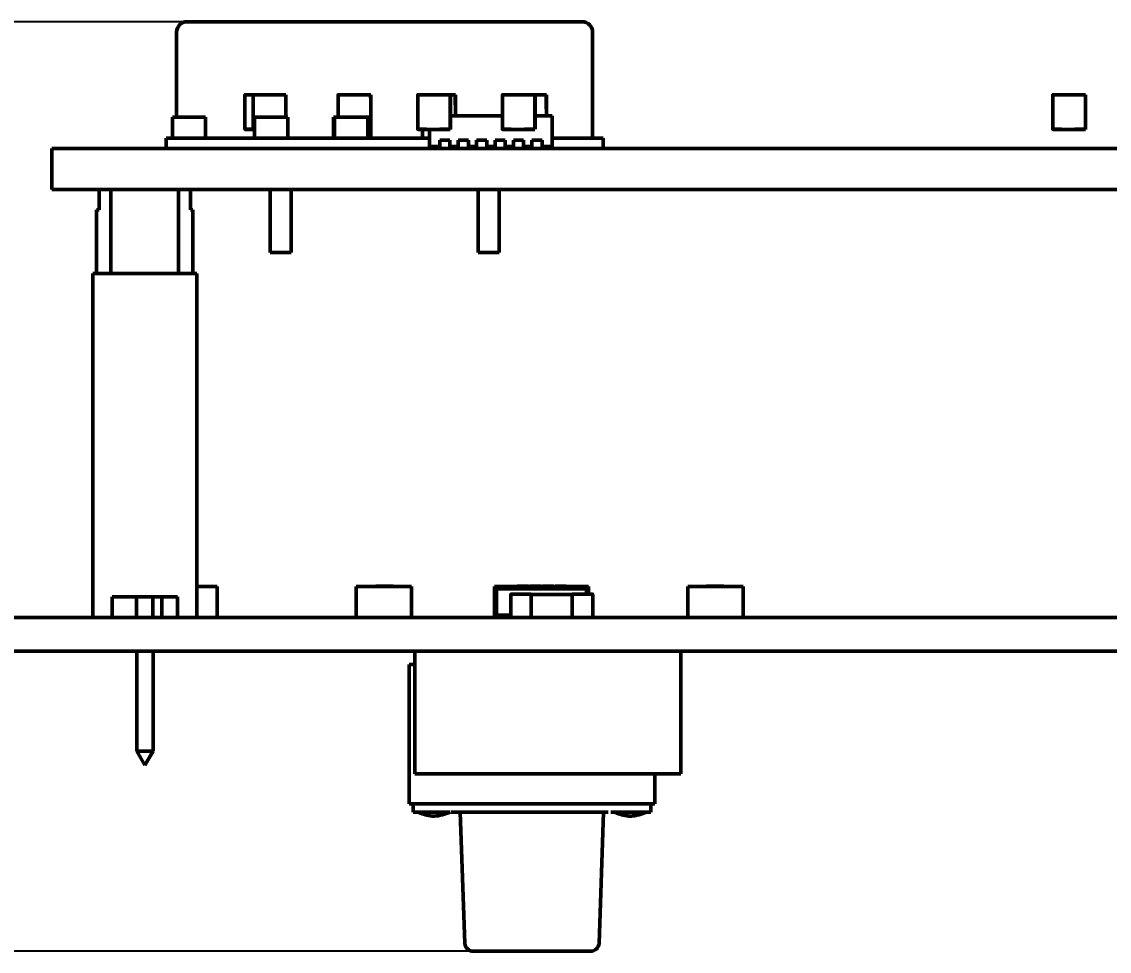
# Model space of a CAD drawing. Header units: millimetres. Extents: x -194 to 1085, y -28 to 392.
# Drawn here: x 702.8 to 755.9, y 132.6 to 177.9 of the extents above; entities that cross this region are included whole.
import ezdxf

# ---------------------------------------------------------------- set-up
doc = ezdxf.new("R2010")
doc.units = ezdxf.units.MM
doc.layers.add('Tonk', color=7, linetype='Continuous', lineweight=15)
doc.layers.add('Видимый контур (ГОСТ)', color=7, linetype='Continuous', lineweight=50)
doc.styles.get("Standard").update_dxf_attribs({"font": '', "width": 0.8, "oblique": 15})
doc.styles.get('Standard').set_extended_font_data('GOST type B')
doc.dimstyles.new('ISO-25', dxfattribs={"dimtxt": 3.5, "dimasz": 4, "dimexe": 1.25, "dimexo": 0, "dimtad": 1, "dimtxsty": 'Standard', "dimcen": 2.5, "dimadec": 0, "dimazin": 0, "dimtfac": 1, "dimtmove": 0, "dimatfit": 3, "dimfxl": 1, "dimarcsym": 0})

# ---------------------------------------------------------------- blocks, each defined once
blk = doc.blocks.new('*D70')
at = {"layer": 'Defpoints', "color": 0, "transparency": 16777216}
for p in [(536.345, 177.947), (727.738, 177.947), (727.738, 132.554)]:
    blk.add_point(p, dxfattribs=at)
at = {"layer": 'Tonk', "color": 0, "lineweight": -2, "transparency": 16777216}
for p, q in [((727.738, 177.947), (535.095, 177.947)), ((536.345, 136.554), (536.345, 173.947)), ((727.738, 132.554), (535.095, 132.554))]:
    blk.add_line(p, q, dxfattribs=at)
at = {"layer": 'Tonk', "color": 0, "transparency": 16777216}
for points in [[(535.678, 173.947), (537.011, 173.947), (536.345, 177.947)], [(535.678, 136.554), (537.011, 136.554), (536.345, 132.554)]]:
    blk.add_solid(points, dxfattribs=at)
at = {"layer": 'Tonk', "color": 0, "transparency": 16777216, "insert": (530.712, 155.715), "char_height": 10, "attachment_point": 5, "rotation": 90}
blk.add_mtext('23*', dxfattribs=at)
blk = doc.blocks.new('*D76')
at = {"layer": 'Defpoints', "color": 0, "transparency": 16777216}
for p in [(710.89, 177.947), (576.865, 148.86), (595.938, 148.86)]:
    blk.add_point(p, dxfattribs=at)
at = {"layer": 'Tonk', "color": 0, "lineweight": -2, "transparency": 16777216}
for p, q in [((710.89, 177.947), (575.615, 177.947)), ((576.865, 173.947), (576.865, 152.86)), ((595.938, 148.86), (575.615, 148.86))]:
    blk.add_line(p, q, dxfattribs=at)
at = {"layer": 'Tonk', "color": 0, "transparency": 16777216}
for points in [[(576.199, 173.947), (577.532, 173.947), (576.865, 177.947)], [(576.199, 152.86), (577.532, 152.86), (576.865, 148.86)]]:
    blk.add_solid(points, dxfattribs=at)
at = {"layer": 'Tonk', "color": 0, "transparency": 16777216, "insert": (571.24, 163.403), "char_height": 10, "attachment_point": 5, "rotation": 90}
blk.add_mtext('15*', dxfattribs=at)

msp = doc.modelspace()

# ---------------------------------------------------------------- linework, layer by layer
at = {"layer": 'Видимый контур (ГОСТ)'}
for p, q in [((710.88997, 177.94682), (712.92197, 177.94682)), ((728.16197, 177.94682), (712.92197, 177.94682)), ((710.38197, 173.28359), (710.38197, 177.43882)), ((730.70197, 177.43882), (730.70197, 172.26759)), ((713.72228, 172.69491), (713.72228, 174.37497)), ((714.12496, 174.38494), (713.73228, 174.38494)), ((714.11938, 172.69491), (714.11938, 174.37497)), ((715.70938, 174.38494), (714.12938, 174.38494)), ((715.71938, 173.28359), (715.71938, 174.37813)), ((718.27005, 173.28359), (718.27005, 174.37497)), ((719.86005, 174.38494), (718.28005, 174.38494)), ((719.87005, 172.69494), (719.87005, 174.37813)), ((722.15685, 172.69491), (722.15685, 174.37497)), ((723.74685, 174.38494), (722.16685, 174.38494)), ((723.99438, 174.38494), (723.75106, 174.38494)), ((723.75685, 172.69494), (723.75685, 174.37813)), ((724.00438, 173.35959), (724.00438, 174.37813)), ((726.29378, 172.69491), (726.29378, 174.37497)), ((727.88378, 174.38494), (726.30378, 174.38494)), ((728.4388, 174.38494), (727.88799, 174.38494)), ((727.89378, 172.69494), (727.89378, 174.37813)), ((728.4488, 173.35959), (728.4488, 174.37813)), ((753.17848, 172.69491), (753.17848, 174.37497)), ((754.76848, 174.38494), (753.18848, 174.38494)), ((754.77848, 172.69494), (754.77848, 174.37813)), ((710.17425, 173.28359), (710.17425, 172.26759)), ((710.17425, 173.28359), (711.79985, 173.28359)), ((711.79985, 173.28359), (711.79985, 172.26759)), ((714.18332, 173.28359), (714.18332, 172.26759)), ((714.18332, 173.28359), (715.80892, 173.28359)), ((715.80892, 173.28359), (715.80892, 172.26759)), ((718.04978, 173.28359), (718.04978, 172.26759)), ((718.04978, 173.28359), (718.10121, 173.28359)), ((718.10121, 173.28359), (718.10121, 172.26759)), ((718.10121, 173.28359), (719.72681, 173.28359)), ((719.72681, 173.28359), (719.86836, 173.28359)), ((719.72681, 173.28359), (719.72681, 172.26759)), ((719.86836, 173.28359), (719.86836, 172.26759)), ((723.75681, 173.35959), (726.29378, 173.35959)), ((727.89374, 173.35959), (728.73383, 173.35959)), ((728.73383, 171.85959), (728.73383, 173.35959)), ((713.73228, 172.68494), (714.12938, 172.68494)), ((714.12938, 172.68494), (714.18332, 172.68494)), ((722.16685, 172.68494), (723.75004, 172.68494)), ((722.39084, 172.68495), (722.39084, 172.26759)), ((722.73383, 172.68497), (722.73383, 171.85959)), ((726.30378, 172.68494), (727.88697, 172.68494)), ((753.18848, 172.68494), (754.77167, 172.68494)), ((709.87397, 172.26759), (710.17425, 172.26759)), ((709.87397, 172.26759), (709.87397, 171.75959)), ((710.17425, 172.26759), (711.79985, 172.26759)), ((711.79985, 172.26759), (712.92197, 172.26759)), ((714.18332, 172.26759), (712.92197, 172.26759)), ((714.18332, 172.26759), (715.80892, 172.26759)), ((718.04978, 172.26759), (715.80892, 172.26759)), ((718.04978, 172.26759), (718.10121, 172.26759)), ((718.10121, 172.26759), (719.72681, 172.26759)), ((719.72681, 172.26759), (719.86836, 172.26759)), ((722.39084, 172.26759), (719.86836, 172.26759)), ((722.39084, 172.26759), (722.73383, 172.26759)), ((723.73383, 172.15959), (723.23383, 172.15959)), ((723.23383, 172.15959), (723.23383, 171.75959)), ((723.73383, 172.15959), (723.73383, 171.75959)), ((724.13383, 172.15959), (724.63383, 172.15959)), ((724.13383, 171.75959), (724.13383, 172.15959)), ((724.63383, 171.75959), (724.63383, 172.15959)), ((725.53383, 172.15959), (725.03383, 172.15959)), ((725.03383, 172.15959), (725.03383, 171.75959)), ((725.53383, 172.15959), (725.53383, 171.75959)), ((725.93383, 172.15959), (726.43383, 172.15959)), ((725.93383, 171.75959), (725.93383, 172.15959)), ((726.43383, 171.75959), (726.43383, 172.15959)), ((727.33383, 172.15959), (726.83383, 172.15959)), ((726.83383, 172.15959), (726.83383, 171.75959)), ((727.33383, 172.15959), (727.33383, 171.75959)), ((727.73383, 172.15959), (728.23383, 172.15959)), ((727.73383, 171.75959), (727.73383, 172.15959)), ((728.23383, 171.75959), (728.23383, 172.15959)), ((728.73383, 172.26759), (731.20997, 172.26759)), ((731.20997, 172.26759), (731.20997, 171.75959)), ((704.28544, 171.75959), (824.28544, 171.75959)), ((704.28544, 171.75959), (704.28544, 169.75959)), ((722.73383, 171.85959), (723.23383, 171.85959)), ((723.73383, 171.85959), (724.13383, 171.85959)), ((724.63383, 171.85959), (725.03383, 171.85959)), ((725.53383, 171.85959), (725.93383, 171.85959)), ((726.43383, 171.85959), (726.83383, 171.85959)), ((727.33383, 171.85959), (727.73383, 171.85959)), ((728.23383, 171.85959), (728.73383, 171.85959)), ((704.28544, 169.75959), (824.28544, 169.75959)), ((706.59364, 169.75959), (706.59364, 168.75959)), ((707.17697, 169.75959), (707.17697, 165.65959)), ((710.47697, 169.75959), (710.47697, 165.65959)), ((711.06031, 169.75959), (711.06031, 168.75959)), ((714.95397, 169.75959), (714.95397, 166.67959)), ((715.96997, 169.75959), (715.96997, 166.67959)), ((725.11397, 169.75959), (725.11397, 166.67959)), ((726.12997, 169.75959), (726.12997, 166.67959)), ((706.47697, 168.75959), (706.47697, 165.65959)), ((706.47697, 168.75959), (706.47697, 168.75959)), ((706.47697, 168.75959), (706.59364, 168.75959)), ((711.17697, 168.75959), (711.06031, 168.75959)), ((711.17697, 168.75959), (711.17697, 165.65959)), ((711.17697, 168.75959), (711.17697, 168.75959)), ((715.96997, 166.67959), (714.95397, 166.67959)), ((726.12997, 166.67959), (725.11397, 166.67959)), ((706.28765, 148.85959), (706.28765, 165.65959)), ((706.28765, 165.65959), (711.36765, 165.65959)), ((711.36765, 148.85959), (711.36765, 165.65959)), ((711.45401, 150.37959), (711.36765, 150.37959)), ((712.35784, 150.35959), (711.36765, 150.35959)), ((711.45401, 150.37959), (711.45401, 150.35959)), ((712.35784, 150.35959), (712.35784, 148.85959)), ((719.15783, 150.35959), (719.15783, 148.85959)), ((721.85783, 150.35959), (719.15783, 150.35959)), ((720.5338, 150.37959), (720.11297, 150.37959)), ((720.11297, 150.37959), (720.11297, 150.35959)), ((720.95399, 150.37959), (720.5338, 150.37959)), ((720.95399, 150.37959), (720.95399, 150.35959)), ((721.85783, 150.35959), (721.85783, 148.85959)), ((725.90784, 150.35959), (725.90784, 148.85959)), ((725.90784, 150.35959), (726.30784, 150.35959)), ((726.70784, 150.35959), (726.30784, 150.35959)), ((726.30784, 150.25959), (726.30784, 150.35959)), ((729.70784, 150.35959), (726.70784, 150.35959)), ((726.70784, 150.35959), (726.70784, 150.25959)), ((727.02261, 150.37959), (727.02261, 150.35959)), ((727.29008, 150.37959), (727.29008, 150.35959)), ((727.5662, 150.37959), (727.5662, 150.35959)), ((727.63799, 150.37959), (727.63799, 150.35959)), ((728.12101, 150.37959), (727.90867, 150.37959)), ((727.90867, 150.37959), (727.90867, 150.35959)), ((728.18158, 150.37959), (728.12101, 150.37959)), ((728.12101, 150.37959), (728.12101, 150.35959)), ((728.18158, 150.37959), (728.18158, 150.35959)), ((728.25338, 150.37959), (728.25338, 150.35959)), ((728.52084, 150.37959), (728.52084, 150.35959)), ((728.79697, 150.37959), (728.79697, 150.35959)), ((728.87902, 150.37959), (728.87902, 150.35959)), ((729.12309, 150.37959), (729.12309, 150.35959)), ((729.40209, 150.37959), (729.40209, 150.35959)), ((730.10784, 150.35959), (729.70784, 150.35959)), ((729.70784, 150.35959), (729.70784, 150.25959)), ((730.50784, 150.35959), (730.10784, 150.35959)), ((730.10784, 150.25959), (730.10784, 150.35959)), ((730.50784, 150.35959), (730.50784, 149.99959)), ((735.35782, 150.35959), (738.05782, 150.35959)), ((735.35782, 150.35959), (735.35782, 148.85959)), ((736.26166, 150.37959), (736.26166, 150.35959)), ((736.54355, 150.37959), (736.26166, 150.37959)), ((736.54355, 150.37959), (736.54355, 150.35959)), ((736.80525, 150.37959), (736.54355, 150.37959)), ((736.80525, 150.37959), (736.80525, 150.35959)), ((737.00012, 150.37959), (736.80525, 150.37959)), ((737.00012, 150.37959), (737.00012, 150.35959)), ((737.08217, 150.37959), (737.00012, 150.37959)), ((737.10268, 150.37959), (737.08217, 150.37959)), ((737.08217, 150.37959), (737.08217, 150.35959)), ((737.10268, 150.37959), (737.10268, 150.35959)), ((738.05782, 150.35959), (738.05782, 148.85959)), ((707.22765, 148.85959), (707.22765, 149.85959)), ((707.22765, 149.85959), (710.42765, 149.85959)), ((708.42765, 148.85959), (708.42765, 149.85959)), ((709.22765, 149.85959), (709.22765, 148.85959)), ((709.65784, 149.85959), (709.65784, 148.85959)), ((710.42765, 149.85959), (710.42765, 148.85959)), ((726.00784, 150.25959), (726.00784, 148.95959)), ((726.00784, 150.25959), (730.40784, 150.25959)), ((726.00784, 150.25959), (726.00784, 148.95959)), ((726.00784, 150.25959), (726.30784, 150.25959)), ((726.70782, 149.97959), (726.70782, 148.85959)), ((729.70784, 150.25959), (726.70784, 150.25959)), ((727.70782, 149.99959), (726.72782, 149.99959)), ((729.70782, 149.97959), (727.70782, 149.97959)), ((727.70782, 149.97959), (727.70782, 148.85959)), ((729.70782, 149.99959), (730.68782, 149.99959)), ((729.70782, 149.97959), (729.70782, 148.85959)), ((730.40784, 150.25959), (730.10784, 150.25959)), ((730.40784, 150.25959), (730.40784, 149.99959)), ((730.40784, 150.25959), (730.40784, 149.99959)), ((730.70782, 149.97959), (730.70782, 148.85959)), ((810.99385, 148.85959), (603.87784, 148.85959)), ((726.70782, 148.95959), (726.00784, 148.95959)), ((726.00784, 148.95959), (726.70784, 148.95959)), ((811.00385, 147.21367), (603.88784, 147.21367)), ((708.43765, 142.32945), (708.43765, 147.21367)), ((709.23765, 147.21367), (709.23765, 142.32945)), ((722.01783, 141.21367), (722.01783, 147.21367)), ((735.01783, 141.21367), (735.01783, 147.21367)), ((721.73803, 139.75367), (721.73803, 146.55367)), ((721.73803, 146.55367), (722.01783, 146.55367)), ((708.43765, 142.32945), (709.23765, 142.32945)), ((708.83765, 141.63663), (708.43765, 142.32945)), ((709.23765, 142.32945), (708.83765, 141.63663)), ((722.01783, 141.21367), (735.01783, 141.21367)), ((733.73803, 141.21367), (733.73803, 139.75367)), ((722.33803, 139.75367), (721.73803, 139.75367)), ((721.93803, 139.35367), (721.93803, 139.75367)), ((733.13803, 139.75367), (722.33803, 139.75367)), ((733.73803, 139.75367), (733.13803, 139.75367)), ((733.53803, 139.35367), (733.53803, 139.75367)), ((722.93803, 139.35367), (721.93803, 139.35367)), ((722.13803, 139.35315), (722.13803, 139.35367)), ((723.65519, 139.35367), (722.93803, 139.35367)), ((723.73803, 139.35315), (723.73803, 139.35367)), ((723.87945, 139.35367), (723.79661, 139.35367)), ((724.02087, 139.35367), (723.87945, 139.35367)), ((731.45519, 139.35367), (724.02087, 139.35367)), ((724.46201, 132.93971), (724.23803, 139.35367)), ((731.01405, 132.93971), (731.23803, 139.35367)), ((731.67945, 139.35367), (731.59661, 139.35367)), ((731.82087, 139.35367), (731.67945, 139.35367)), ((731.73803, 139.35327), (731.73803, 139.35367)), ((731.73803, 139.35315), (731.73803, 139.35327)), ((732.53803, 139.35367), (731.82087, 139.35367)), ((733.53803, 139.35367), (732.53803, 139.35367)), ((733.33803, 139.35327), (733.33803, 139.35367)), ((733.33803, 139.35315), (733.33803, 139.35327)), ((730.61429, 132.55367), (724.86177, 132.55367))]:
    msp.add_line(p, q, dxfattribs=at)
for centre, radius, start, end in [((710.88997, 177.43882), 0.508, 90, 180), ((730.19397, 177.43882), 0.508, 0, 90), ((726.72782, 149.97959), 0.02, 90, 180), ((730.68782, 149.97959), 0.02, 0, 90), ((724.86177, 132.95367), 0.4, 182.000003, 270.000003), ((730.61429, 132.95367), 0.4, 270.000003, 358.000003)]:
    msp.add_arc(centre, radius, start, end, dxfattribs=at)
for points, knots in [([(728.16197, 177.94682), (728.38775, 177.94682), (728.60686, 177.94682), (728.8193, 177.94682), (728.84965, 177.94682), (728.87741, 177.94682), (728.90994, 177.94682), (729.1702, 177.94682), (729.40091, 177.94682), (729.59886, 177.94682), (729.77206, 177.94682), (729.90919, 177.94682), (730.01021, 177.94682), (730.02465, 177.94682), (730.03942, 177.94682), (730.05131, 177.94682), (730.14641, 177.94682), (730.19397, 177.94682), (730.19397, 177.94682)], [0, 0, 0, 0, 0.21875, 0.21875, 0.21875, 0.25, 0.25, 0.25, 0.5, 0.5, 0.5, 0.71875, 0.71875, 0.71875, 0.75, 0.75, 0.75, 1, 1, 1, 1]), ([(713.73228, 174.38494), (713.73225, 174.38494), (713.73223, 174.38494), (713.73106, 174.38493), (713.72989, 174.38472), (713.72765, 174.38388), (713.72654, 174.38324), (713.72463, 174.3815), (713.72387, 174.38049), (713.72297, 174.37868), (713.7227, 174.37794), (713.72236, 174.37644), (713.72228, 174.37572), (713.73039, 174.37497)], [-0.00000462706, -0.00000462706, -0.00000462706, -0.00000462706, 0, 0, 0.00024455438, 0.00024455438, 0.00049333792, 0.00049333792, 0.0007291459, 0.0007291459, 0.00087347225, 0.00087347225, 0.00100012886, 0.00100012886, 0.00100012886, 0.00100012886]), ([(713.73039, 174.37497), (713.74352, 174.375), (713.80395, 174.3753), (713.90603, 174.37582), (714.0104, 174.37622), (714.1195, 174.37651)], [-0.0759114465, -0.0759114465, -0.0759114465, -0.0759114465, -0.0750499484, -0.0750499484, -0.0583716682, -0.0583716682, -0.0583716682, -0.0583716682]), ([(714.12938, 174.38494), (714.12936, 174.38494), (714.12934, 174.38494), (714.12816, 174.38493), (714.127, 174.38472), (714.12475, 174.38388), (714.12365, 174.38324), (714.12173, 174.3815), (714.12097, 174.38049), (714.12008, 174.37868), (714.11981, 174.37794), (714.11947, 174.37644), (714.11938, 174.37572), (714.1275, 174.37497)], [-0.00000462706, -0.00000462706, -0.00000462706, -0.00000462706, 0, 0, 0.00024455438, 0.00024455438, 0.00049333792, 0.00049333792, 0.0007291459, 0.0007291459, 0.00087347225, 0.00087347225, 0.00100012886, 0.00100012886, 0.00100012886, 0.00100012886]), ([(714.1275, 174.37497), (714.14063, 174.375), (714.20106, 174.3753), (714.41668, 174.3764), (714.66167, 174.37702), (714.91693, 174.37703), (714.91897, 174.37703), (714.92307, 174.37703), (714.92513, 174.37703), (715.18125, 174.37703), (715.44746, 174.37639), (715.70476, 174.37499), (715.70707, 174.37497), (715.71311, 174.37866)], [-0.0759114465, -0.0759114465, -0.0759114465, -0.0759114465, -0.0750499484, -0.0750499484, -0.0388625386, -0.0388625386, -0.0385558108, -0.0385558108, -0.0382459688, -0.0382459688, 0, 0, 0.0003495181, 0.0003495181, 0.0003495181, 0.0003495181]), ([(715.71311, 174.37866), (715.70942, 174.37253), (715.70943, 174.37011), (715.71095, 174.09408), (715.71162, 173.80752), (715.71162, 173.45219), (715.71156, 173.36816), (715.71143, 173.28359)], [-0.0824454192, -0.0824454192, -0.0824454192, -0.0824454192, -0.0820807754, -0.0820807754, -0.0410404065, -0.0410404065, -0.0285822987, -0.0285822987, -0.0285822987, -0.0285822987]), ([(718.28005, 174.38494), (718.28003, 174.38494), (718.28, 174.38494), (718.27883, 174.38493), (718.27767, 174.38472), (718.27542, 174.38388), (718.27431, 174.38324), (718.2724, 174.3815), (718.27164, 174.38049), (718.27074, 174.37868), (718.27047, 174.37794), (718.27013, 174.37644), (718.27005, 174.37572), (718.27816, 174.37497)], [-0.00000462706, -0.00000462706, -0.00000462706, -0.00000462706, 0, 0, 0.00024455438, 0.00024455438, 0.00049333792, 0.00049333792, 0.0007291459, 0.0007291459, 0.00087347225, 0.00087347225, 0.00100012886, 0.00100012886, 0.00100012886, 0.00100012886]), ([(718.27816, 174.37497), (718.2913, 174.375), (718.35172, 174.3753), (718.56734, 174.3764), (718.81234, 174.37702), (719.0676, 174.37703), (719.06964, 174.37703), (719.07373, 174.37703), (719.07579, 174.37703), (719.33191, 174.37703), (719.59813, 174.37639), (719.85542, 174.37499), (719.85774, 174.37497), (719.86378, 174.37866)], [-0.0759114465, -0.0759114465, -0.0759114465, -0.0759114465, -0.0750499484, -0.0750499484, -0.0388625386, -0.0388625386, -0.0385558108, -0.0385558108, -0.0382459688, -0.0382459688, 0, 0, 0.0003495181, 0.0003495181, 0.0003495181, 0.0003495181]), ([(719.86378, 174.37866), (719.86008, 174.37253), (719.8601, 174.37011), (719.86161, 174.09408), (719.86229, 173.80752), (719.86229, 173.45219), (719.86222, 173.36816), (719.8621, 173.28359)], [-0.0824454192, -0.0824454192, -0.0824454192, -0.0824454192, -0.0820807754, -0.0820807754, -0.0410404065, -0.0410404065, -0.0285822987, -0.0285822987, -0.0285822987, -0.0285822987]), ([(722.16685, 174.38494), (722.16682, 174.38494), (722.1668, 174.38494), (722.16563, 174.38493), (722.16446, 174.38472), (722.16222, 174.38388), (722.16111, 174.38324), (722.1592, 174.3815), (722.15844, 174.38049), (722.15754, 174.37868), (722.15727, 174.37794), (722.15693, 174.37644), (722.15685, 174.37572), (722.16496, 174.37497)], [-0.00000462706, -0.00000462706, -0.00000462706, -0.00000462706, 0, 0, 0.00024455438, 0.00024455438, 0.00049333792, 0.00049333792, 0.0007291459, 0.0007291459, 0.00087347225, 0.00087347225, 0.00100012886, 0.00100012886, 0.00100012886, 0.00100012886]), ([(722.16496, 174.37497), (722.17809, 174.375), (722.23852, 174.3753), (722.45414, 174.3764), (722.69914, 174.37702), (722.9544, 174.37703), (722.95644, 174.37703), (722.96053, 174.37703), (722.96259, 174.37703), (723.21871, 174.37703), (723.48493, 174.37639), (723.74222, 174.37499), (723.74454, 174.37497), (723.75058, 174.37866)], [-0.0759114465, -0.0759114465, -0.0759114465, -0.0759114465, -0.0750499484, -0.0750499484, -0.0388625386, -0.0388625386, -0.0385558108, -0.0385558108, -0.0382459688, -0.0382459688, 0, 0, 0.0003495181, 0.0003495181, 0.0003495181, 0.0003495181]), ([(723.75058, 174.37866), (723.74688, 174.37253), (723.7469, 174.37011), (723.74841, 174.09408), (723.74909, 173.80752), (723.74909, 173.26235), (723.74841, 172.97579), (723.7469, 172.69976), (723.74688, 172.69735), (723.75058, 172.69121)], [-0.0824454192, -0.0824454192, -0.0824454192, -0.0824454192, -0.0820807754, -0.0820807754, -0.0410404065, -0.0410404065, 0, 0, 0.0003646431, 0.0003646431, 0.0003646431, 0.0003646431]), ([(723.75685, 174.37605), (723.8343, 174.37576), (723.91136, 174.37542), (723.98976, 174.37499), (723.99208, 174.37497), (723.99812, 174.37866)], [-0.0114104227, -0.0114104227, -0.0114104227, -0.0114104227, 0, 0, 0.0003495181, 0.0003495181, 0.0003495181, 0.0003495181]), ([(723.99812, 174.37866), (723.99442, 174.37253), (723.99443, 174.37011), (723.99595, 174.09408), (723.99662, 173.80752), (723.99662, 173.47703), (723.99659, 173.4185), (723.99653, 173.35959)], [-0.0824454192, -0.0824454192, -0.0824454192, -0.0824454192, -0.0820807754, -0.0820807754, -0.0410404065, -0.0410404065, -0.0323223982, -0.0323223982, -0.0323223982, -0.0323223982]), ([(726.30378, 174.38494), (726.30376, 174.38494), (726.30373, 174.38494), (726.30256, 174.38493), (726.3014, 174.38472), (726.29915, 174.38388), (726.29804, 174.38324), (726.29613, 174.3815), (726.29537, 174.38049), (726.29447, 174.37868), (726.2942, 174.37794), (726.29386, 174.37644), (726.29378, 174.37572), (726.30189, 174.37497)], [-0.00000462706, -0.00000462706, -0.00000462706, -0.00000462706, 0, 0, 0.00024455438, 0.00024455438, 0.00049333792, 0.00049333792, 0.0007291459, 0.0007291459, 0.00087347225, 0.00087347225, 0.00100012886, 0.00100012886, 0.00100012886, 0.00100012886]), ([(726.30189, 174.37497), (726.31503, 174.375), (726.37545, 174.3753), (726.59107, 174.3764), (726.83607, 174.37702), (727.09133, 174.37703), (727.09337, 174.37703), (727.09746, 174.37703), (727.09952, 174.37703), (727.35564, 174.37703), (727.62186, 174.37639), (727.87915, 174.37499), (727.88147, 174.37497), (727.88751, 174.37866)], [-0.0759114465, -0.0759114465, -0.0759114465, -0.0759114465, -0.0750499484, -0.0750499484, -0.0388625386, -0.0388625386, -0.0385558108, -0.0385558108, -0.0382459688, -0.0382459688, 0, 0, 0.0003495181, 0.0003495181, 0.0003495181, 0.0003495181]), ([(726.8588, 174.38494), (726.85878, 174.38494), (726.85875, 174.38494), (726.8585, 174.38494), (726.85826, 174.38493), (726.85802, 174.38491)], [-0.0000046270632, -0.0000046270632, -0.0000046270632, -0.0000046270632, 0, 0, 0.0000502312776, 0.0000502312776, 0.0000502312776, 0.0000502312776]), ([(727.88751, 174.37866), (727.88381, 174.37253), (727.88383, 174.37011), (727.88534, 174.09408), (727.88602, 173.80752), (727.88602, 173.26235), (727.88534, 172.97579), (727.88383, 172.69976), (727.88381, 172.69735), (727.88751, 172.69121)], [-0.0824454192, -0.0824454192, -0.0824454192, -0.0824454192, -0.0820807754, -0.0820807754, -0.0410404065, -0.0410404065, 0, 0, 0.0003646431, 0.0003646431, 0.0003646431, 0.0003646431]), ([(727.89378, 174.37685), (728.07335, 174.37657), (728.25529, 174.37597), (728.43417, 174.37499), (728.43649, 174.37497), (728.44253, 174.37866)], [-0.0264835426, -0.0264835426, -0.0264835426, -0.0264835426, 0, 0, 0.0003495181, 0.0003495181, 0.0003495181, 0.0003495181]), ([(728.44253, 174.37866), (728.43883, 174.37253), (728.43885, 174.37011), (728.44036, 174.09408), (728.44104, 173.80752), (728.44104, 173.47703), (728.44101, 173.4185), (728.44094, 173.35959)], [-0.0824454192, -0.0824454192, -0.0824454192, -0.0824454192, -0.0820807754, -0.0820807754, -0.0410404065, -0.0410404065, -0.0323223982, -0.0323223982, -0.0323223982, -0.0323223982]), ([(753.18848, 174.38494), (753.18846, 174.38494), (753.18844, 174.38494), (753.18726, 174.38493), (753.1861, 174.38472), (753.18385, 174.38388), (753.18274, 174.38324), (753.18083, 174.3815), (753.18007, 174.38049), (753.17918, 174.37868), (753.17891, 174.37794), (753.17857, 174.37644), (753.17848, 174.37572), (753.1866, 174.37497)], [-0.00000462706, -0.00000462706, -0.00000462706, -0.00000462706, 0, 0, 0.00024455438, 0.00024455438, 0.00049333792, 0.00049333792, 0.0007291459, 0.0007291459, 0.00087347225, 0.00087347225, 0.00100012886, 0.00100012886, 0.00100012886, 0.00100012886]), ([(753.1866, 174.37497), (753.19973, 174.375), (753.26016, 174.3753), (753.47578, 174.3764), (753.72077, 174.37702), (753.97603, 174.37703), (753.97807, 174.37703), (753.98217, 174.37703), (753.98422, 174.37703), (754.24035, 174.37703), (754.50656, 174.37639), (754.76386, 174.37499), (754.76617, 174.37497), (754.77221, 174.37866)], [-0.0759114465, -0.0759114465, -0.0759114465, -0.0759114465, -0.0750499484, -0.0750499484, -0.0388625386, -0.0388625386, -0.0385558108, -0.0385558108, -0.0382459688, -0.0382459688, 0, 0, 0.0003495181, 0.0003495181, 0.0003495181, 0.0003495181]), ([(754.77221, 174.37866), (754.76852, 174.37253), (754.76853, 174.37011), (754.77004, 174.09408), (754.77072, 173.80752), (754.77072, 173.26235), (754.77004, 172.97579), (754.76853, 172.69976), (754.76852, 172.69735), (754.77221, 172.69121)], [-0.0824454192, -0.0824454192, -0.0824454192, -0.0824454192, -0.0820807754, -0.0820807754, -0.0410404065, -0.0410404065, 0, 0, 0.0003646431, 0.0003646431, 0.0003646431, 0.0003646431]), ([(713.73039, 172.69491), (713.72228, 172.69416), (713.72236, 172.69344), (713.7227, 172.69194), (713.72297, 172.69119), (713.72387, 172.68938), (713.72463, 172.68838), (713.72654, 172.68664), (713.72765, 172.68599), (713.7299, 172.68515), (713.73106, 172.68495), (713.73223, 172.68494), (713.73225, 172.68494), (713.73228, 172.68494)], [0.000002287917, 0.000002287917, 0.000002287917, 0.000002287917, 0.000112398722, 0.000112398722, 0.000237862234, 0.000237862234, 0.000442818507, 0.000442818507, 0.000658987517, 0.000658987517, 0.000871477573, 0.000871477573, 0.000875498261, 0.000875498261, 0.000875498261, 0.000875498261]), ([(714.1195, 172.69337), (714.0104, 172.69366), (713.90603, 172.69405), (713.80395, 172.69457), (713.74352, 172.69487), (713.73039, 172.69491)], [-0.0145600098, -0.0145600098, -0.0145600098, -0.0145600098, 0, 0, 0.0007520714, 0.0007520714, 0.0007520714, 0.0007520714]), ([(714.1275, 172.69491), (714.11938, 172.69416), (714.11947, 172.69344), (714.11981, 172.69194), (714.12008, 172.69119), (714.12097, 172.68938), (714.12173, 172.68838), (714.12365, 172.68664), (714.12475, 172.68599), (714.127, 172.68515), (714.12816, 172.68495), (714.12934, 172.68494), (714.12936, 172.68494), (714.12938, 172.68494)], [0.000002287917, 0.000002287917, 0.000002287917, 0.000002287917, 0.000112398722, 0.000112398722, 0.000237862234, 0.000237862234, 0.000442818507, 0.000442818507, 0.000658987517, 0.000658987517, 0.000871477573, 0.000871477573, 0.000875498261, 0.000875498261, 0.000875498261, 0.000875498261]), ([(722.16496, 172.69491), (722.15685, 172.69416), (722.15693, 172.69344), (722.15727, 172.69194), (722.15754, 172.69119), (722.15844, 172.68938), (722.1592, 172.68838), (722.16111, 172.68664), (722.16222, 172.68599), (722.16447, 172.68515), (722.16563, 172.68495), (722.1668, 172.68494), (722.16682, 172.68494), (722.16685, 172.68494)], [0.000002287917, 0.000002287917, 0.000002287917, 0.000002287917, 0.000112398722, 0.000112398722, 0.000237862234, 0.000237862234, 0.000442818507, 0.000442818507, 0.000658987517, 0.000658987517, 0.000871477573, 0.000871477573, 0.000875498261, 0.000875498261, 0.000875498261, 0.000875498261]), ([(723.75058, 172.69121), (723.74454, 172.6949), (723.74222, 172.69489), (723.48493, 172.69348), (723.21871, 172.69285), (722.96259, 172.69284), (722.96053, 172.69284), (722.95644, 172.69284), (722.9544, 172.69284), (722.69914, 172.69285), (722.45414, 172.69348), (722.23852, 172.69457), (722.17809, 172.69487), (722.16496, 172.69491)], [-0.0657717185, -0.0657717185, -0.0657717185, -0.0657717185, -0.065467052, -0.065467052, -0.0321289257, -0.0321289257, -0.0318588437, -0.0318588437, -0.0315913334, -0.0315913334, 0, 0, 0.0007520714, 0.0007520714, 0.0007520714, 0.0007520714]), ([(726.30189, 172.69491), (726.29378, 172.69416), (726.29386, 172.69344), (726.2942, 172.69194), (726.29447, 172.69119), (726.29537, 172.68938), (726.29613, 172.68838), (726.29804, 172.68664), (726.29915, 172.68599), (726.3014, 172.68515), (726.30256, 172.68495), (726.30373, 172.68494), (726.30376, 172.68494), (726.30378, 172.68494)], [0.000002287917, 0.000002287917, 0.000002287917, 0.000002287917, 0.000112398722, 0.000112398722, 0.000237862234, 0.000237862234, 0.000442818507, 0.000442818507, 0.000658987517, 0.000658987517, 0.000871477573, 0.000871477573, 0.000875498261, 0.000875498261, 0.000875498261, 0.000875498261]), ([(727.88751, 172.69121), (727.88147, 172.6949), (727.87915, 172.69489), (727.62186, 172.69348), (727.35564, 172.69285), (727.09952, 172.69284), (727.09746, 172.69284), (727.09337, 172.69284), (727.09133, 172.69284), (726.83607, 172.69285), (726.59107, 172.69348), (726.37545, 172.69457), (726.31503, 172.69487), (726.30189, 172.69491)], [-0.0657717185, -0.0657717185, -0.0657717185, -0.0657717185, -0.065467052, -0.065467052, -0.0321289257, -0.0321289257, -0.0318588437, -0.0318588437, -0.0315913334, -0.0315913334, 0, 0, 0.0007520714, 0.0007520714, 0.0007520714, 0.0007520714]), ([(753.1866, 172.69491), (753.17848, 172.69416), (753.17857, 172.69344), (753.17891, 172.69194), (753.17918, 172.69119), (753.18007, 172.68938), (753.18083, 172.68838), (753.18275, 172.68664), (753.18385, 172.68599), (753.1861, 172.68515), (753.18726, 172.68495), (753.18844, 172.68494), (753.18846, 172.68494), (753.18848, 172.68494)], [0.000002287917, 0.000002287917, 0.000002287917, 0.000002287917, 0.000112398722, 0.000112398722, 0.000237862234, 0.000237862234, 0.000442818507, 0.000442818507, 0.000658987517, 0.000658987517, 0.000871477573, 0.000871477573, 0.000875498261, 0.000875498261, 0.000875498261, 0.000875498261]), ([(754.77221, 172.69121), (754.76617, 172.6949), (754.76386, 172.69489), (754.50656, 172.69348), (754.24035, 172.69285), (753.98423, 172.69284), (753.98217, 172.69284), (753.97807, 172.69284), (753.97603, 172.69284), (753.72077, 172.69285), (753.47578, 172.69348), (753.26016, 172.69457), (753.19973, 172.69487), (753.1866, 172.69491)], [-0.0657717185, -0.0657717185, -0.0657717185, -0.0657717185, -0.065467052, -0.065467052, -0.0321289257, -0.0321289257, -0.0318588437, -0.0318588437, -0.0315913334, -0.0315913334, 0, 0, 0.0007520714, 0.0007520714, 0.0007520714, 0.0007520714]), ([(727.29008, 150.37959), (727.28377, 150.37959), (727.27132, 150.37959), (727.25289, 150.37959), (727.235, 150.37959), (727.21756, 150.37959), (727.20048, 150.37959), (727.184, 150.37959), (727.16794, 150.37959), (727.15233, 150.37959), (727.13747, 150.37959), (727.12327, 150.37959), (727.1101, 150.37959), (727.09784, 150.37959), (727.08619, 150.37959), (727.07547, 150.37959), (727.06556, 150.37959), (727.0565, 150.37959), (727.04847, 150.37959), (727.04137, 150.37959), (727.03577, 150.37959), (727.03097, 150.37959), (727.0271, 150.37959), (727.02446, 150.37959), (727.02283, 150.37959), (727.02268, 150.37959), (727.02261, 150.37959)], [0, 0, 0, 0, 0.03378715, 0.06662166, 0.09928488, 0.13136117, 0.16358519, 0.19610393, 0.22890225, 0.26215806, 0.29599122, 0.33021785, 0.36505983, 0.40095074, 0.43762038, 0.47570753, 0.51538069, 0.55641354, 0.59976483, 0.64642416, 0.69643144, 0.74978152, 0.80657331, 0.86743553, 0.93188675, 1, 1, 1, 1]), ([(727.5662, 150.37959), (727.56605, 150.37959), (727.56576, 150.37959), (727.56425, 150.37959), (727.56129, 150.37959), (727.55759, 150.37959), (727.55246, 150.37959), (727.54615, 150.37959), (727.53914, 150.37959), (727.53049, 150.37959), (727.52103, 150.37959), (727.51073, 150.37959), (727.4997, 150.37959), (727.48768, 150.37959), (727.47486, 150.37959), (727.46098, 150.37959), (727.44643, 150.37959), (727.43102, 150.37959), (727.41493, 150.37959), (727.39848, 150.37959), (727.38139, 150.37959), (727.36404, 150.37959), (727.34618, 150.37959), (727.32784, 150.37959), (727.3091, 150.37959), (727.29644, 150.37959), (727.29008, 150.37959)], [0, 0, 0, 0, 0.06506329, 0.12677317, 0.18551576, 0.24076468, 0.2929798, 0.34225037, 0.38891929, 0.43277566, 0.47462843, 0.51477469, 0.55360589, 0.59142641, 0.62802812, 0.66380363, 0.69898434, 0.73359149, 0.76762847, 0.80120835, 0.83426384, 0.86698069, 0.89971974, 0.93270191, 0.96617588, 1, 1, 1, 1]), ([(727.90867, 150.37959), (727.89792, 150.37959), (727.87701, 150.37959), (727.84657, 150.37959), (727.8182, 150.37959), (727.79173, 150.37959), (727.76732, 150.37959), (727.74504, 150.37959), (727.72456, 150.37959), (727.70652, 150.37959), (727.6905, 150.37959), (727.67643, 150.37959), (727.66473, 150.37959), (727.65483, 150.37959), (727.64724, 150.37959), (727.64199, 150.37959), (727.63866, 150.37959), (727.63822, 150.37959), (727.63799, 150.37959)], [0, 0, 0, 0, 0.07855643, 0.15286284, 0.22355969, 0.29037494, 0.35540307, 0.41829116, 0.48038856, 0.54307262, 0.60492394, 0.66439831, 0.72194255, 0.77837489, 0.83382994, 0.88886124, 0.94408894, 1, 1, 1, 1]), ([(728.52084, 150.37959), (728.51454, 150.37959), (728.50209, 150.37959), (728.48366, 150.37959), (728.46577, 150.37959), (728.44833, 150.37959), (728.43125, 150.37959), (728.41477, 150.37959), (728.39871, 150.37959), (728.3831, 150.37959), (728.36824, 150.37959), (728.35404, 150.37959), (728.34087, 150.37959), (728.32861, 150.37959), (728.31696, 150.37959), (728.30624, 150.37959), (728.29633, 150.37959), (728.28727, 150.37959), (728.27923, 150.37959), (728.27214, 150.37959), (728.26653, 150.37959), (728.26174, 150.37959), (728.25787, 150.37959), (728.25523, 150.37959), (728.2536, 150.37959), (728.25345, 150.37959), (728.25338, 150.37959)], [0, 0, 0, 0, 0.03378715, 0.06662166, 0.09928488, 0.13136117, 0.16358519, 0.19610393, 0.22890225, 0.26215806, 0.29599122, 0.33021785, 0.36505983, 0.40095074, 0.43762038, 0.47570753, 0.51538069, 0.55641354, 0.59976483, 0.64642416, 0.69643144, 0.74978152, 0.80657331, 0.86743553, 0.93188675, 1, 1, 1, 1]), ([(728.79697, 150.37959), (728.79682, 150.37959), (728.79653, 150.37959), (728.79502, 150.37959), (728.79206, 150.37959), (728.78836, 150.37959), (728.78323, 150.37959), (728.77692, 150.37959), (728.76991, 150.37959), (728.76126, 150.37959), (728.7518, 150.37959), (728.7415, 150.37959), (728.73046, 150.37959), (728.71844, 150.37959), (728.70563, 150.37959), (728.69175, 150.37959), (728.6772, 150.37959), (728.66179, 150.37959), (728.6457, 150.37959), (728.62925, 150.37959), (728.61216, 150.37959), (728.59481, 150.37959), (728.57695, 150.37959), (728.55861, 150.37959), (728.53987, 150.37959), (728.52721, 150.37959), (728.52084, 150.37959)], [0, 0, 0, 0, 0.06506329, 0.12677317, 0.18551576, 0.24076468, 0.2929798, 0.34225037, 0.38891929, 0.43277566, 0.47462843, 0.51477469, 0.55360589, 0.59142641, 0.62802812, 0.66380363, 0.69898434, 0.73359149, 0.76762847, 0.80120835, 0.83426384, 0.86698069, 0.89971974, 0.93270191, 0.96617588, 1, 1, 1, 1]), ([(729.12309, 150.37959), (729.11512, 150.37959), (729.09943, 150.37959), (729.07646, 150.37959), (729.05435, 150.37959), (729.03329, 150.37959), (729.01309, 150.37959), (728.99403, 150.37959), (728.9756, 150.37959), (728.95857, 150.37959), (728.94276, 150.37959), (728.92861, 150.37959), (728.91601, 150.37959), (728.90516, 150.37959), (728.8959, 150.37959), (728.88863, 150.37959), (728.88276, 150.37959), (728.88028, 150.37959), (728.87902, 150.37959)], [0, 0, 0, 0, 0.06542114, 0.12870837, 0.19023614, 0.2507244, 0.31063718, 0.37076641, 0.43161474, 0.49352297, 0.55588346, 0.61734237, 0.67866804, 0.74071136, 0.80298536, 0.86680258, 0.93234717, 1, 1, 1, 1]), ([(729.40209, 150.37959), (729.40194, 150.37959), (729.40164, 150.37959), (729.40011, 150.37959), (729.39715, 150.37959), (729.39318, 150.37959), (729.38803, 150.37959), (729.38179, 150.37959), (729.37416, 150.37959), (729.36578, 150.37959), (729.35635, 150.37959), (729.34589, 150.37959), (729.33484, 150.37959), (729.32294, 150.37959), (729.31009, 150.37959), (729.29645, 150.37959), (729.28213, 150.37959), (729.26689, 150.37959), (729.25109, 150.37959), (729.23449, 150.37959), (729.21747, 150.37959), (729.19978, 150.37959), (729.18148, 150.37959), (729.16251, 150.37959), (729.143, 150.37959), (729.12977, 150.37959), (729.12309, 150.37959)], [0, 0, 0, 0, 0.04401447, 0.08743412, 0.1301184, 0.17255369, 0.21455476, 0.25629809, 0.29843823, 0.340849, 0.38271519, 0.42392405, 0.46424624, 0.50407367, 0.54386191, 0.58356672, 0.62309432, 0.66322906, 0.70355126, 0.74393789, 0.78454125, 0.82575011, 0.86775736, 0.91074516, 0.95491445, 1, 1, 1, 1]), ([(723.73803, 139.35315), (723.73803, 139.35315), (723.73796, 139.35315), (723.73542, 139.35315), (723.71165, 139.35323), (723.62415, 139.35321), (723.56124, 139.35314), (723.40627, 139.35316), (723.31632, 139.35325), (723.12012, 139.35323), (723.01575, 139.35314), (722.80634, 139.35316), (722.70332, 139.35326), (722.51241, 139.35321), (722.42637, 139.35314), (722.28149, 139.35315), (722.2247, 139.35323), (722.15483, 139.3532), (722.13803, 139.35315), (722.13803, 139.35315)], [0.126075339, 0.126075339, 0.126075339, 0.126075339, 0.126978247, 0.126978247, 0.142999075, 0.142999075, 0.15904083, 0.15904083, 0.174750204, 0.174750204, 0.190462614, 0.190462614, 0.206180076, 0.206180076, 0.221901404, 0.221901404, 0.23793858, 0.23793858, 0.252135784, 0.252135784, 0.252135784, 0.252135784]), ([(723.73803, 139.35315), (723.48456, 139.26184), (723.22389, 139.15913), (722.72784, 139.15113), (722.50444, 139.22605), (722.23922, 139.31707), (722.18856, 139.33494), (722.13803, 139.35315)], [0, 0, 0, 0, 0.0404118194, 0.0404118194, 0.0744166857, 0.0744166857, 0.082473506, 0.082473506, 0.082473506, 0.082473506]), ([(733.33803, 139.35327), (733.33803, 139.35326), (733.33798, 139.35326), (733.33578, 139.35324), (733.31227, 139.35316), (733.22558, 139.35316), (733.16363, 139.35324), (733.01022, 139.35324), (732.9206, 139.35316), (732.72478, 139.35315), (732.62048, 139.35324), (732.41099, 139.3532), (732.30782, 139.35309), (732.11639, 139.3531), (732.03, 139.35321), (731.88428, 139.35327), (731.82699, 139.35321), (731.75541, 139.35323), (731.73803, 139.35328), (731.73803, 139.35327), (731.73803, 139.35327), (731.73803, 139.35327), (731.73803, 139.35327)], [0.126073633, 0.126073633, 0.126073633, 0.126073633, 0.126857748, 0.126857748, 0.14289927, 0.14289927, 0.158795375, 0.158795375, 0.174507953, 0.174507953, 0.190224672, 0.190224672, 0.205944652, 0.205944652, 0.221665414, 0.221665414, 0.237691098, 0.237691098, 0.252133856, 0.252133856, 0.252133856, 0.25213386, 0.25213386, 0.25213386, 0.25213386]), ([(733.33803, 139.35327), (733.21762, 139.31121), (733.09601, 139.26825), (732.87298, 139.20149), (732.77079, 139.17534), (732.56956, 139.15082), (732.46971, 139.15292), (732.2596, 139.1849), (732.14876, 139.21639), (731.93847, 139.28309), (731.83776, 139.31844), (731.73803, 139.35327)], [0, 0, 0, 0, 0.0192310837, 0.0192310837, 0.0349307749, 0.0349307749, 0.0496394423, 0.0496394423, 0.0668102201, 0.0668102201, 0.0827386061, 0.0827386061, 0.0827386061, 0.0827386061]), ([(733.33803, 139.35315), (733.08456, 139.26184), (732.82389, 139.15913), (732.32784, 139.15113), (732.10444, 139.22605), (731.83922, 139.31707), (731.78856, 139.33494), (731.73803, 139.35315)], [0, 0, 0, 0, 0.0404118194, 0.0404118194, 0.0744166857, 0.0744166857, 0.082473506, 0.082473506, 0.082473506, 0.082473506]), ([(733.33803, 139.35315), (733.33803, 139.35315), (733.33796, 139.35315), (733.33779, 139.35315), (733.33774, 139.35315), (733.3377, 139.35315)], [0.12607533948, 0.12607533948, 0.12607533948, 0.12607533948, 0.1269782468, 0.1269782468, 0.12723036659, 0.12723036659, 0.12723036659, 0.12723036659])]:
    msp.add_open_spline(points, degree=3, knots=knots, dxfattribs=at)
for points in [[(723.74687, 174.37608), (723.74804, 174.37608), (723.74921, 174.37608), (723.75038, 174.37607)], [(727.8838, 174.37686), (727.88578, 174.37686), (727.88777, 174.37686), (727.88976, 174.37685)], [(714.18291, 172.69466), (714.16278, 172.69476), (714.13577, 172.69489), (714.1275, 172.69491)]]:
    msp.add_open_spline(points, degree=3, dxfattribs=at)

# ---------------------------------------------------------------- dimensions: what is measured, and where the dimension line sits
at = {"layer": 'Tonk'}
dim = msp.add_linear_dim(base=(536.34451, 177.94682), p1=(727.73803, 132.55367), p2=(727.73803, 177.94682), angle=90, text='23*', dimstyle='ISO-25', override={"dimtxt": 10}, dxfattribs=at)
dim.commit()
dim.dimension.update_dxf_attribs({"geometry": '*D70', "text_midpoint": (536.34451, 155.71457), "dimtype": 160})
dim = msp.add_linear_dim(base=(576.8654, 148.85959), p1=(710.88997, 177.94682), p2=(595.93784, 148.85959), angle=90, text='15*', dimstyle='ISO-25', override={"dimtxt": 10}, dxfattribs=at)
dim.commit()
dim.dimension.update_dxf_attribs({"geometry": '*D76', "text_midpoint": (571.2404, 163.40321)})

doc.saveas('drawing.dxf')
